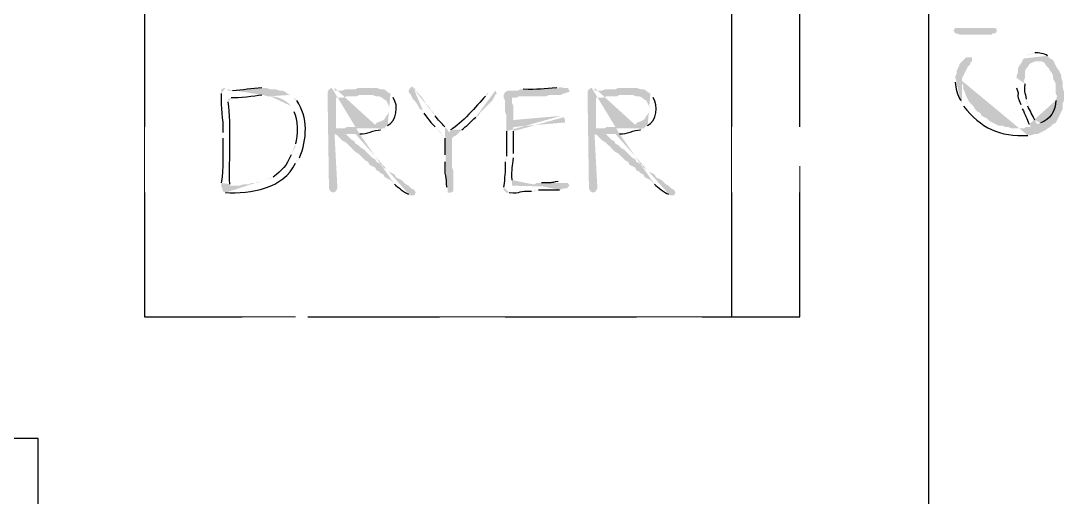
# Model space of a CAD drawing. Header units: inches. Extents: x -167 to 6071, y -6287 to -2731.
# Drawn here: x 750.28 to 790.09, y -5776.31 to -5758.12 of the extents above; entities that cross this region are included whole.
import ezdxf

# ---------------------------------------------------------------- set-up
doc = ezdxf.new("R2010")
doc.units = ezdxf.units.IN
doc.header["$LTSCALE"] = 96
doc.header["$MEASUREMENT"] = 0
doc.linetypes.add('Dash', pattern=[0.225, 0.15, -0.075])
doc.layers.add('Furniture', color=7, linetype='Continuous', lineweight=5, true_color=0x994d00)
doc.layers.add('PDF_Geometry', color=7, linetype='Continuous', true_color=0x4a4a4a)
doc.layers.add('PDF_Solid Fills', color=7, linetype='Continuous')

msp = doc.modelspace()

# ---------------------------------------------------------------- hatches: boundary and pattern name
at = {"layer": 'PDF_Solid Fills', "transparency": 33554559}
for points in [[(785.877, -5758.495), (785.93, -5758.602), (785.983, -5758.602), (786.143, -5758.655), (787.317, -5758.655), (787.37, -5758.602), (787.477, -5758.602), (787.53, -5758.495), (787.477, -5758.389), (785.93, -5758.389)], [(763.583, -5760.682), (763.157, -5760.682), (763.05, -5760.735), (762.677, -5760.735), (762.517, -5760.789), (762.25, -5760.789), (764.277, -5760.842), (764.223, -5760.789), (764.117, -5760.735), (764.01, -5760.735), (763.85, -5760.682), (763.743, -5760.682)], [(773.503, -5760.682), (773.077, -5760.682), (772.97, -5760.735), (772.597, -5760.735), (772.437, -5760.789), (772.17, -5760.789), (774.197, -5760.842), (774.143, -5760.789), (774.037, -5760.735), (773.93, -5760.735), (773.77, -5760.682), (773.663, -5760.682)]]:
    msp.add_hatch(color=256, dxfattribs=at).paths.add_polyline_path(points)
h = msp.add_hatch(color=256, dxfattribs=at)
h.paths.add_polyline_path([(785.93, -5760.415), (785.93, -5760.469)], flags=0)
h.paths.add_polyline_path([(786.143, -5761.162), (786.197, -5761.269), (786.197, -5760.309), (786.25, -5760.202), (786.303, -5760.095), (786.357, -5759.989), (786.41, -5759.882), (786.517, -5759.775), (786.517, -5759.722), (786.57, -5759.669), (786.57, -5759.509), (786.357, -5759.509), (786.303, -5759.562), (786.09, -5759.775), (786.09, -5759.829), (786.037, -5759.935), (785.983, -5760.042), (785.983, -5760.149), (785.93, -5760.255)], flags=0)
h = msp.add_hatch(color=256, dxfattribs=at)
h.paths.add_polyline_path([(788.277, -5760.469), (788.277, -5760.682)], flags=0)
h.paths.add_polyline_path([(788.437, -5761.322), (788.437, -5761.375), (788.49, -5761.482)], flags=0)
h.paths.add_polyline_path([(788.757, -5762.069), (788.81, -5762.175), (788.81, -5762.495), (788.97, -5762.442), (789.077, -5762.442), (789.183, -5762.389), (789.29, -5762.335), (789.397, -5762.282), (789.45, -5762.229), (789.557, -5762.175), (789.61, -5762.122), (789.663, -5762.069), (789.77, -5762.015), (789.823, -5761.909), (789.823, -5761.002), (789.77, -5761.162)], flags=0)
h.paths.add_polyline_path([(789.183, -5762.015), (789.077, -5762.069), (789.023, -5762.015), (788.97, -5761.909)], flags=0)
h.paths.add_polyline_path([(788.703, -5761.375), (788.703, -5761.269), (788.65, -5761.109)], flags=0)
h.paths.add_polyline_path([(788.597, -5760.522), (788.543, -5760.415), (788.543, -5759.562), (788.49, -5759.669), (788.437, -5759.775), (788.383, -5759.829), (788.33, -5759.935), (788.33, -5760.095), (788.277, -5760.202), (788.277, -5760.309)], flags=0)
h = msp.add_hatch(color=256, dxfattribs=at)
h.paths.add_polyline_path([(788.543, -5759.562), (788.543, -5760.415), (788.597, -5760.309), (788.597, -5760.042), (788.65, -5759.935), (788.703, -5759.882), (788.757, -5759.775), (788.97, -5759.669), (789.237, -5759.669), (789.343, -5759.722), (789.397, -5759.829), (789.503, -5759.935), (789.557, -5760.042), (789.61, -5760.095), (789.663, -5760.202), (789.663, -5760.309), (789.717, -5760.415), (789.77, -5760.522), (789.77, -5760.895), (789.823, -5761.002), (789.823, -5761.909), (789.877, -5761.802), (789.93, -5761.695), (789.983, -5761.589), (790.037, -5761.482), (790.037, -5761.269), (790.09, -5761.162), (790.09, -5760.842), (790.037, -5760.682), (790.037, -5760.469), (789.983, -5760.309), (789.983, -5760.202), (789.93, -5760.095), (789.877, -5759.989), (789.823, -5759.935), (789.77, -5759.829), (789.717, -5759.722), (789.663, -5759.615), (789.557, -5759.562), (789.45, -5759.455)], flags=0)
h.paths.add_polyline_path([(788.97, -5759.349), (788.863, -5759.402), (788.757, -5759.402), (788.65, -5759.455)], flags=0)
h = msp.add_hatch(color=256, dxfattribs=at)
h.paths.add_polyline_path([(758.09, -5760.682), (758.037, -5760.682), (757.93, -5760.735), (757.93, -5760.895)], flags=0)
h.paths.add_polyline_path([(757.983, -5762.389), (757.983, -5762.602)], flags=0)
h.paths.add_polyline_path([(757.93, -5764.309), (757.93, -5764.415), (758.25, -5764.415), (758.25, -5764.362)], flags=0)
h.paths.add_polyline_path([(758.197, -5761.215), (758.197, -5761.109), (758.303, -5761.055)], flags=0)
h.paths.add_polyline_path([(759.477, -5760.949), (760.543, -5760.949), (760.437, -5760.895), (760.383, -5760.842), (758.197, -5760.789), (758.143, -5760.735)], flags=0)
h = msp.add_hatch(color=256, dxfattribs=at)
h.paths.add_polyline_path([(759.53, -5760.682), (759.477, -5760.682)], flags=0)
h.paths.add_polyline_path([(758.357, -5760.789), (758.197, -5760.789), (760.383, -5760.842), (760.277, -5760.789), (760.17, -5760.789), (760.01, -5760.735), (759.797, -5760.735), (759.637, -5760.682)], flags=0)
h = msp.add_hatch(color=256, dxfattribs=at)
h.paths.add_polyline_path([(762.143, -5760.682), (762.037, -5760.735), (761.983, -5760.842), (762.037, -5764.469), (762.037, -5764.522), (762.09, -5764.629), (762.197, -5764.682), (762.303, -5764.629), (762.357, -5764.522), (762.357, -5764.469), (762.25, -5762.442), (763.21, -5762.442)], flags=0)
h.paths.add_polyline_path([(764.01, -5762.282), (764.063, -5762.229), (762.303, -5762.229), (762.303, -5761.055), (762.57, -5761.055), (762.73, -5761.002), (763.103, -5761.002), (763.21, -5760.949), (763.583, -5760.949), (764.383, -5760.895), (764.277, -5760.842), (762.25, -5760.789), (762.25, -5760.682)], flags=0)
h = msp.add_hatch(color=256, dxfattribs=at)
h.paths.add_polyline_path([(765.237, -5760.629), (765.13, -5760.682), (765.077, -5760.789), (765.077, -5760.842), (765.13, -5760.895), (765.183, -5761.002), (765.237, -5761.109), (765.343, -5761.215), (765.45, -5761.375), (765.503, -5761.482), (765.61, -5761.535), (765.663, -5761.642)], flags=0)
h.paths.add_polyline_path([(766.09, -5762.175), (766.303, -5762.389), (766.357, -5762.495), (766.463, -5762.602)], flags=0)
h.paths.add_polyline_path([(766.463, -5763.242), (766.463, -5763.509)], flags=0)
h.paths.add_polyline_path([(766.517, -5764.469), (766.57, -5764.522), (766.57, -5764.682), (766.677, -5764.682), (766.783, -5764.629), (766.783, -5763.829), (766.73, -5763.722), (766.73, -5762.602), (766.783, -5762.549), (766.89, -5762.495), (766.997, -5762.389), (766.623, -5762.389), (766.57, -5762.282), (766.463, -5762.175)], flags=0)
h.paths.add_polyline_path([(766.09, -5761.749), (766.037, -5761.642), (765.93, -5761.535), (765.877, -5761.429), (765.77, -5761.322), (765.717, -5761.269), (765.663, -5761.162), (765.557, -5761.002), (765.343, -5760.789), (765.29, -5760.682), (765.237, -5760.682)], flags=0)
h = msp.add_hatch(color=256, dxfattribs=at)
h.paths.add_polyline_path([(768.277, -5760.735), (768.117, -5760.895), (768.063, -5760.895), (768.01, -5761.002)], flags=0)
h.paths.add_polyline_path([(766.677, -5762.282), (766.623, -5762.389), (766.997, -5762.389), (767.103, -5762.282)], flags=0)
h.paths.add_polyline_path([(767.637, -5761.802), (767.743, -5761.749), (767.797, -5761.642), (767.85, -5761.589), (767.957, -5761.482), (768.277, -5761.162), (768.33, -5761.055), (768.383, -5760.949), (768.437, -5760.895), (768.383, -5760.789)], flags=0)
h = msp.add_hatch(color=256, dxfattribs=at)
h.paths.add_polyline_path([(771.05, -5760.629), (770.89, -5760.682), (770.73, -5760.682)], flags=0)
h.paths.add_polyline_path([(769.45, -5760.735), (769.343, -5760.735), (769.237, -5760.789), (768.863, -5760.789), (768.757, -5760.842), (768.703, -5760.949), (768.703, -5761.055), (768.757, -5761.162), (768.757, -5761.589), (768.81, -5761.749), (768.81, -5761.962), (769.077, -5761.909), (769.077, -5761.375), (769.023, -5761.269), (769.023, -5761.055), (769.183, -5761.055), (769.29, -5761.002), (770.303, -5761.002), (770.463, -5760.949), (770.89, -5760.949), (770.997, -5760.895), (771.05, -5760.895), (771.157, -5760.842), (771.21, -5760.842), (771.21, -5760.789), (771.157, -5760.682)], flags=0)
h = msp.add_hatch(color=256, dxfattribs=at)
h.paths.add_polyline_path([(772.063, -5760.682), (771.957, -5760.735), (771.903, -5760.842), (771.957, -5764.469), (771.957, -5764.522), (772.01, -5764.629), (772.117, -5764.682), (772.223, -5764.629), (772.277, -5764.522), (772.277, -5764.469), (772.17, -5762.442), (773.13, -5762.442)], flags=0)
h.paths.add_polyline_path([(773.93, -5762.282), (773.983, -5762.229), (772.223, -5762.229), (772.223, -5761.055), (772.49, -5761.055), (772.65, -5761.002), (773.023, -5761.002), (773.13, -5760.949), (773.503, -5760.949), (774.303, -5760.895), (774.197, -5760.842), (772.17, -5760.789), (772.17, -5760.682)], flags=0)
h = msp.add_hatch(color=256, dxfattribs=at)
h.paths.add_polyline_path([(786.197, -5761.269), (786.25, -5761.375)], flags=0)
h.paths.add_polyline_path([(788.703, -5762.495), (788.81, -5762.495), (788.81, -5762.175), (788.65, -5762.175), (788.543, -5762.229), (788.063, -5762.229), (787.957, -5762.175), (787.85, -5762.175), (787.743, -5762.122), (787.583, -5762.122), (787.477, -5762.069), (787.37, -5762.015), (787.263, -5761.962), (787.157, -5761.855), (787.05, -5761.802), (786.943, -5761.749), (786.89, -5761.642), (786.783, -5761.589), (786.677, -5761.482), (786.623, -5761.375), (786.517, -5761.269), (786.463, -5761.215), (786.41, -5761.109), (786.357, -5761.002), (786.303, -5760.842), (786.25, -5760.735), (786.25, -5760.629), (786.197, -5760.522), (786.197, -5760.415)], flags=0)
h = msp.add_hatch(color=256, dxfattribs=at)
h.paths.add_polyline_path([(760.543, -5760.949), (759.477, -5760.949), (759.53, -5760.949), (759.69, -5761.002), (759.797, -5761.002)], flags=0)
h.paths.add_polyline_path([(760.597, -5761.375, 0.210954), (759.797, -5761.002)], flags=0)
h.paths.add_polyline_path([(760.597, -5761.375), (760.65, -5761.482), (760.703, -5761.589)], flags=0)
h.paths.add_polyline_path([(760.757, -5762.815), (760.757, -5762.922), (760.703, -5763.029), (760.65, -5763.135), (760.597, -5763.242)], flags=0)
h.paths.add_polyline_path([(759.903, -5764.095), (759.797, -5764.149), (759.69, -5764.149), (759.583, -5764.202), (759.423, -5764.255), (759.317, -5764.309), (759.103, -5764.309), (758.997, -5764.362), (758.783, -5764.362), (758.623, -5764.415), (757.93, -5764.415), (757.983, -5764.575), (757.983, -5764.629), (758.09, -5764.682)], flags=0)
h.paths.add_polyline_path([(760.757, -5763.562), (760.81, -5763.455), (760.863, -5763.455), (760.917, -5763.349)], flags=0)
h.paths.add_polyline_path([(760.81, -5761.162), (760.703, -5761.109), (760.703, -5761.055), (760.65, -5761.002)], flags=0)
h = msp.add_hatch(color=256, dxfattribs=at)
h.paths.add_polyline_path([(764.383, -5760.895), (763.583, -5760.949), (763.69, -5760.949), (763.85, -5761.002), (763.957, -5761.002), (764.063, -5761.055), (764.117, -5761.109), (764.223, -5761.162), (764.277, -5761.269), (764.33, -5761.375), (764.33, -5761.589), (764.277, -5761.695), (764.223, -5761.749), (764.17, -5761.855), (764.117, -5761.909), (764.01, -5761.962), (763.85, -5762.015), (763.85, -5762.069), (763.69, -5762.069), (763.583, -5762.122), (763.37, -5762.122), (763.263, -5762.175), (762.73, -5762.175), (762.623, -5762.229), (762.303, -5762.229), (764.17, -5762.229), (764.17, -5762.175), (764.277, -5762.122)], flags=0)
h.paths.add_polyline_path([(764.49, -5761.055), (764.437, -5760.949)], flags=0)
h = msp.add_hatch(color=256, dxfattribs=at)
h.paths.add_polyline_path([(774.303, -5760.895), (773.503, -5760.949), (773.61, -5760.949), (773.77, -5761.002), (773.877, -5761.002), (773.983, -5761.055), (774.037, -5761.109), (774.143, -5761.162), (774.197, -5761.269), (774.25, -5761.375), (774.25, -5761.589), (774.197, -5761.695), (774.143, -5761.749), (774.09, -5761.855), (774.037, -5761.909), (773.93, -5761.962), (773.77, -5762.015), (773.77, -5762.069), (773.61, -5762.069), (773.503, -5762.122), (773.29, -5762.122), (773.183, -5762.175), (772.65, -5762.175), (772.543, -5762.229), (772.223, -5762.229), (774.09, -5762.229), (774.09, -5762.175), (774.197, -5762.122)], flags=0)
h.paths.add_polyline_path([(774.41, -5761.055), (774.357, -5760.949)], flags=0)
h = msp.add_hatch(color=256, dxfattribs=at)
h.paths.add_polyline_path([(770.89, -5761.749), (769.077, -5761.909), (768.81, -5761.962), (768.81, -5762.335)], flags=0)
h.paths.add_polyline_path([(768.81, -5763.295), (768.81, -5763.402), (768.757, -5763.509)], flags=0)
h.paths.add_polyline_path([(768.703, -5764.469), (768.703, -5764.575), (768.81, -5764.682), (768.917, -5764.682)], flags=0)
h.paths.add_polyline_path([(769.77, -5764.629), (769.877, -5764.629), (770.037, -5764.575)], flags=0)
h.paths.add_polyline_path([(770.837, -5764.575), (770.997, -5764.522), (771.103, -5764.522), (771.157, -5764.469), (769.023, -5764.415), (769.023, -5764.202)], flags=0)
h.paths.add_polyline_path([(769.077, -5763.349), (769.077, -5763.189)], flags=0)
h.paths.add_polyline_path([(769.077, -5762.335), (769.077, -5762.175), (770.89, -5762.015), (771.05, -5762.015), (771.05, -5761.909), (770.997, -5761.802)], flags=0)
h = msp.add_hatch(color=256, dxfattribs=at)
h.paths.add_polyline_path([(763.21, -5762.442), (762.25, -5762.442), (762.357, -5762.495), (762.57, -5762.709), (762.677, -5762.762), (762.89, -5762.975), (762.943, -5763.029), (763.05, -5763.135), (763.157, -5763.189), (763.263, -5763.295), (763.317, -5763.349), (763.423, -5763.455), (763.53, -5763.509), (763.583, -5763.615), (763.797, -5763.722), (763.85, -5763.829), (763.957, -5763.882), (764.01, -5763.935), (764.117, -5763.989), (764.17, -5764.095), (764.383, -5764.202), (764.543, -5764.362)], flags=0)
h.paths.add_polyline_path([(765.077, -5764.735), (765.13, -5764.789), (765.29, -5764.789), (765.343, -5764.682), (765.29, -5764.575), (765.183, -5764.522), (765.077, -5764.415), (764.97, -5764.362), (764.863, -5764.255), (764.81, -5764.202), (764.597, -5764.095), (764.543, -5763.989), (764.33, -5763.882), (764.223, -5763.775), (764.117, -5763.722), (764.063, -5763.615), (763.957, -5763.562), (763.85, -5763.509), (763.797, -5763.402), (763.69, -5763.349), (763.477, -5763.135), (763.37, -5763.029), (763.263, -5762.975), (763.157, -5762.869), (763.05, -5762.815), (762.997, -5762.709), (762.89, -5762.655), (762.677, -5762.442), (763.05, -5762.442)], flags=0)
h = msp.add_hatch(color=256, dxfattribs=at)
h.paths.add_polyline_path([(773.13, -5762.442), (772.17, -5762.442), (772.277, -5762.495), (772.49, -5762.709), (772.597, -5762.762), (772.81, -5762.975), (772.863, -5763.029), (772.97, -5763.135), (773.077, -5763.189), (773.343, -5763.455), (773.45, -5763.509), (773.503, -5763.615), (773.717, -5763.722), (773.77, -5763.829), (773.877, -5763.882), (773.93, -5763.935), (774.037, -5763.989), (774.09, -5764.095), (774.303, -5764.202), (774.463, -5764.362)], flags=0)
h.paths.add_polyline_path([(774.997, -5764.735), (775.05, -5764.789), (775.21, -5764.789), (775.263, -5764.682), (775.21, -5764.575), (775.103, -5764.522), (774.997, -5764.415), (774.89, -5764.362), (774.783, -5764.255), (774.73, -5764.202), (774.623, -5764.149), (774.517, -5764.095), (774.463, -5763.989), (774.25, -5763.882), (774.143, -5763.775), (774.037, -5763.722), (773.983, -5763.615), (773.77, -5763.509), (773.717, -5763.402), (773.61, -5763.349), (773.397, -5763.135), (773.29, -5763.029), (773.183, -5762.975), (773.077, -5762.869), (772.97, -5762.815), (772.917, -5762.709), (772.81, -5762.655), (772.597, -5762.442), (772.97, -5762.442)], flags=0)
h = msp.add_hatch(color=256, dxfattribs=at)
h.paths.add_polyline_path([(770.997, -5764.255), (770.783, -5764.255)], flags=0)
h.paths.add_polyline_path([(770.143, -5764.309), (769.983, -5764.309), (769.877, -5764.362), (769.397, -5764.362), (769.237, -5764.415), (769.023, -5764.415), (771.157, -5764.469), (771.21, -5764.415), (771.157, -5764.309)], flags=0)

# ---------------------------------------------------------------- linework, layer by layer
at = {"layer": 'Furniture', "linetype": 'Dash', "ltscale": 0.4, "transparency": 33554687}
msp.add_lwpolyline([(780.01, -5742.389), (754.997, -5742.389), (754.997, -5769.429), (780.01, -5769.429)], close=True, dxfattribs=at)
msp.add_lwpolyline([(777.397, -5742.389), (777.397, -5769.429)], dxfattribs=at)
at = {"layer": 'PDF_Geometry', "color": 7}
msp.add_lwpolyline([(648.437, -5714.602), (644.437, -5714.602), (644.437, -5581.109), (786.943, -5581.109), (786.943, -5714.602), (747.423, -5714.602), (747.423, -5730.602), (743.423, -5730.602), (743.423, -5734.069), (747.423, -5734.069), (747.423, -5738.069), (750.943, -5738.069), (750.943, -5734.069), (784.917, -5734.069), (784.917, -5778.069), (750.943, -5778.069), (750.943, -5774.069), (747.423, -5774.069), (747.423, -5785.589)], dxfattribs=at)
at = {"layer": 'PDF_Geometry'}
for points in [[(754.997, -5757.162), (754.997, -5762.175)], [(777.397, -5757.162), (777.397, -5762.175)], [(780.01, -5762.175), (780.01, -5757.162)], [(754.997, -5764.682), (754.997, -5769.429), (758.73, -5769.429)], [(776.277, -5769.429), (780.01, -5769.429), (780.01, -5764.682)], [(777.397, -5764.682), (777.397, -5769.429)], [(761.237, -5769.429), (766.25, -5769.429)], [(768.757, -5769.429), (773.77, -5769.429)]]:
    msp.add_lwpolyline(points, dxfattribs=at)
for points in [[(789.45, -5759.455), (789.326, -5759.367), (789.133, -5759.34), (788.97, -5759.349)], [(759.477, -5760.682), (759.1, -5760.694), (758.734, -5760.778), (758.357, -5760.789)], [(770.73, -5760.682), (770.246, -5760.699), (769.992, -5760.767), (769.45, -5760.735)], [(785.93, -5760.469), (785.959, -5760.705), (786.014, -5760.949), (786.143, -5761.162)], [(788.277, -5760.682), (788.422, -5761.059), (788.218, -5760.821), (788.437, -5761.322)], [(788.65, -5761.109), (788.632, -5760.828), (788.567, -5760.981), (788.597, -5760.522)], [(757.93, -5760.895), (757.89, -5761.515), (758.012, -5761.798), (757.983, -5762.389)], [(758.303, -5761.055), (758.618, -5761.053), (759.166, -5760.992), (759.477, -5760.949)], [(760.917, -5763.349), (761.204, -5762.647), (761.251, -5761.809), (760.81, -5761.162)], [(764.277, -5762.122), (764.614, -5761.943), (764.707, -5761.367), (764.49, -5761.055)], [(768.01, -5761.002), (767.647, -5761.367), (767.124, -5762.048), (766.677, -5762.282)], [(774.197, -5762.122), (774.534, -5761.943), (774.627, -5761.367), (774.41, -5761.055)], [(789.77, -5761.162), (789.792, -5761.531), (789.537, -5761.907), (789.183, -5762.015)], [(758.25, -5764.362), (758.221, -5763.386), (758.314, -5762.138), (758.197, -5761.215)], [(786.25, -5761.375), (786.902, -5762.22), (787.636, -5762.559), (788.703, -5762.495)], [(788.49, -5761.482), (788.615, -5761.702), (788.658, -5761.856), (788.757, -5762.069)], [(788.97, -5761.909), (788.881, -5761.731), (788.792, -5761.553), (788.703, -5761.375)], [(760.703, -5761.589), (760.843, -5761.866), (760.853, -5762.513), (760.757, -5762.815)], [(765.663, -5761.642), (765.694, -5761.735), (766.014, -5762.101), (766.09, -5762.175)], [(766.463, -5762.175), (766.334, -5762.026), (766.191, -5761.903), (766.09, -5761.749)], [(767.103, -5762.282), (767.288, -5762.146), (767.462, -5761.976), (767.637, -5761.802)], [(763.21, -5762.442), (763.489, -5762.436), (763.739, -5762.303), (764.01, -5762.282)], [(768.81, -5762.335), (768.81, -5762.655), (768.81, -5762.975), (768.81, -5763.295)], [(769.077, -5763.189), (769.077, -5762.904), (769.077, -5762.62), (769.077, -5762.335)], [(773.13, -5762.442), (773.409, -5762.436), (773.659, -5762.303), (773.93, -5762.282)], [(757.983, -5762.602), (757.973, -5763.205), (758.019, -5763.711), (757.93, -5764.309)], [(766.463, -5762.602), (766.463, -5762.815), (766.463, -5763.029), (766.463, -5763.242)], [(758.09, -5764.682), (759.054, -5764.725), (760.3, -5764.527), (760.757, -5763.562)], [(760.597, -5763.242), (760.394, -5763.685), (760.271, -5763.794), (759.903, -5764.095)], [(766.463, -5763.509), (766.422, -5764.041), (766.527, -5764.058), (766.517, -5764.469)], [(768.757, -5763.509), (768.774, -5763.935), (768.742, -5764.073), (768.703, -5764.469)], [(769.023, -5764.202), (768.991, -5763.738), (769.065, -5763.698), (769.077, -5763.349)], [(770.783, -5764.255), (770.439, -5764.311), (770.582, -5764.32), (770.143, -5764.309)], [(764.543, -5764.362), (764.658, -5764.472), (764.927, -5764.684), (765.077, -5764.735)], [(768.917, -5764.682), (769.393, -5764.716), (769.272, -5764.599), (769.77, -5764.629)], [(770.037, -5764.575), (770.303, -5764.575), (770.57, -5764.575), (770.837, -5764.575)], [(774.463, -5764.362), (774.578, -5764.472), (774.847, -5764.684), (774.997, -5764.735)]]:
    msp.add_open_spline(points, degree=3, dxfattribs=at)

doc.saveas('drawing.dxf')
